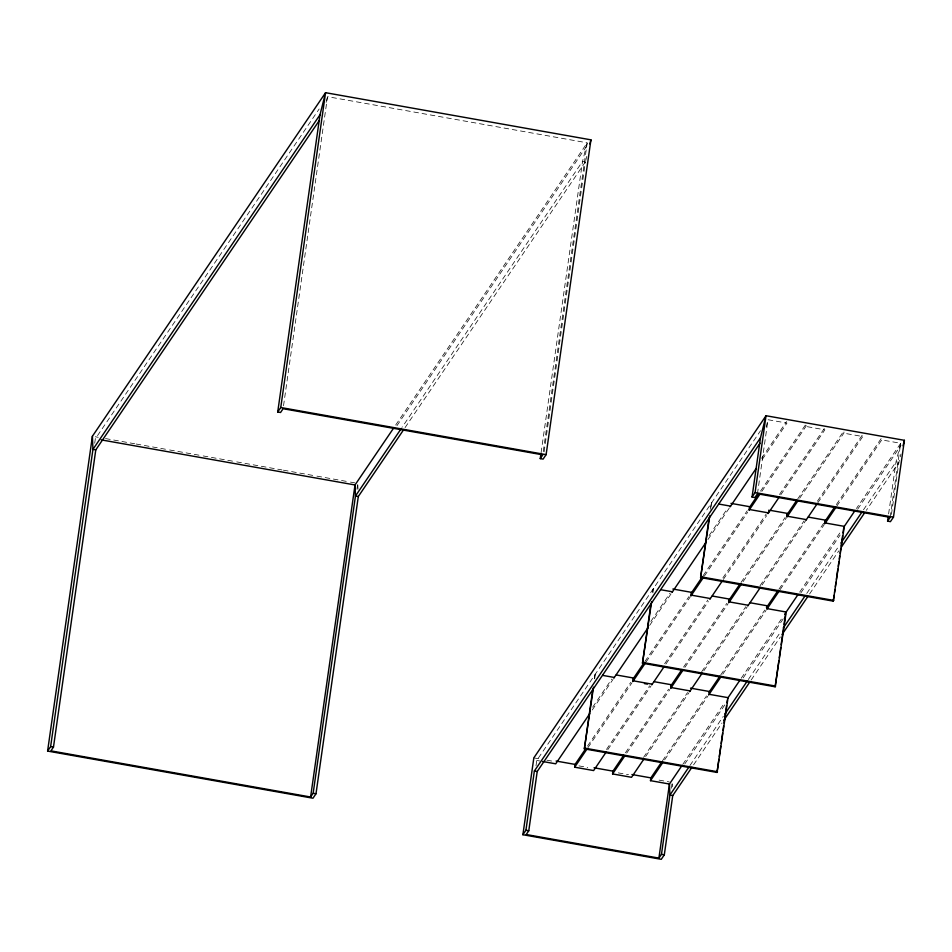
<?xml version="1.0" encoding="UTF-8"?>
<svg xmlns="http://www.w3.org/2000/svg" width="952" height="952" viewBox="0 0 952 952"><rect width="100%" height="100%" fill="white"/><g stroke="black" fill="none" stroke-linecap="round" stroke-linejoin="round"><path stroke-width="0.71" stroke-dasharray="4.76 3.57" d="M94.7 443.239L95.331 438.824L319.17 108.98M283.529 405.766L327.524 96.676L587.205 142.812L542.795 454.854M356.94 489.28L357.559 484.865M541.081 452.735L582.541 161.4L587.205 142.812L395.104 425.889M544.127 451.772L585.385 161.9L582.541 161.4L402.208 427.127M536 765.836L536.761 760.446L760.505 430.756M594.322 678.836L594.893 674.801M594.75 678.443L595.369 674.087M652.608 592.049L653.024 589.145M652.882 592.798L653.5 588.431L656.416 588.955M710.323 509.296L711.144 503.489M711.001 507.142L711.632 502.775L714.547 503.299M671.386 788.256L672.005 783.912M757.459 493.79L768.002 419.713L786.959 423.081L761.981 459.875M761.802 491.446L805.904 426.448L806.308 423.676M799.704 498.182L843.817 433.184L844.21 430.411M836.784 506.143L881.731 439.919L882.123 437.147M888.609 513.902L896.022 461.875L900.687 443.287L881.731 439.919M890.144 517.364L900.687 443.287L856.443 508.487M891.453 514.413L898.866 462.375L900.937 454.104M326.096 102.388L327.524 96.676M585.73 160.519L586.777 156.39M766.205 426.865L768.002 419.713M396.913 425.734L587.598 144.752M405.052 427.627L585.385 161.9M592.656 707.205L611.755 679.062M650.859 621.43L670.006 593.215M709.121 535.583L727.423 508.606M761.552 458.317L786.519 421.534M592.251 709.978L613.017 679.383M649.633 625.428L671.267 593.548M707.895 539.582L729.529 507.702M587.527 746.059L630.7 682.429M644.849 661.581L688.962 596.583M703.1 575.746L747.213 510.748M760.529 491.125L805.475 424.901M587.955 747.606L631.973 682.751M646.122 661.914L690.224 596.916M704.373 576.067L747.653 512.295M606.483 749.426L649.657 685.797M664.639 663.722L707.907 599.962M722.889 577.888L766.17 514.116M779.486 494.493L824.432 428.269M607.745 749.748L650.93 686.118M665.9 664.056L708.347 601.509M723.33 579.435L766.61 515.663M780.759 494.814L824.86 429.816L805.904 426.448M625.428 752.794L668.613 689.165M683.584 667.09L726.864 603.33M741.013 582.481L785.126 517.483M797.609 499.086L843.377 431.637M626.702 753.115L669.875 689.486M684.857 667.423L728.137 603.651M743.119 581.577L786.388 517.805M643.552 757.387L687.57 692.532M701.707 671.684L745.821 606.698M759.97 585.849L804.083 520.851M817.399 501.228L862.333 435.005M645.658 756.495L688.832 692.866M703.814 670.791L747.094 607.019M762.076 584.944L805.344 521.172M817.827 502.775L862.774 436.552L843.817 433.184M662.509 760.755L706.527 695.9M720.664 675.051L764.777 610.065M778.926 589.217L823.861 522.993M836.344 504.596L881.29 438.372M664.603 759.863L707.788 696.233M722.77 674.159L766.051 610.387M780.188 589.538L824.301 524.54M682.798 764.349L724.543 702.838M741.239 678.24L782.972 616.729M799.668 592.132L841.413 530.621M684.738 764.004L724.829 704.92M743.203 677.848L783.294 618.776M800.834 592.929L840.092 535.083M857.633 509.237L901.056 445.238M689.914 765.563L723.294 716.38M748.332 679.502L780.866 631.545M806.737 593.429L839.283 545.484M863.476 509.82L896.022 461.875L898.866 462.375L866.32 510.332M693.591 764.849L721.961 723.044M751.176 680.002L780.378 636.971M809.581 593.941L838.783 550.899M95.319 436.766L98.234 437.289M105.529 438.575L134.684 443.763M136.148 444.025L168.23 449.725M169.682 449.975L201.764 455.675M203.216 455.937L235.299 461.637M236.75 461.898L281.959 469.931M283.41 470.181L315.493 475.881M316.945 476.143L349.027 481.843M350.479 482.105L354.858 482.878M533.834 757.875L539.665 758.911M546.948 760.208L554.231 761.493M578.983 765.896L587.729 767.455M618.312 772.881L628.51 774.702M659.093 780.128L669.292 781.937M536.761 760.446L539.677 760.969M672.267 783.912L672.386 786.84M357.833 484.854L358.012 489.233"/><path stroke-width="1.43" d="M403.386 430.09L358.309 496.516L316.005 793.742L312.97 798.216L47.6 751.068L92.404 436.242L325.56 92.689L590.93 139.837L546.115 454.651L543.08 459.126L540.248 458.626L540.867 454.211M47.6 751.068L50.634 746.594L92.939 449.368L92.404 436.242M393.438 428.352L355.013 484.961L355.465 496.016L313.16 793.242L310.602 797.002L50.92 750.866L53.479 747.094L95.783 449.88L319.527 120.178M277.722 411.978L320.015 114.752L325.56 92.689L280.757 407.504L277.722 411.978L280.566 412.478L283.113 408.717L542.795 454.854L540.248 458.626M310.602 797.002L355.013 484.961L101.162 439.86M691.926 767.3L672.731 795.586L664.306 854.837L661.271 859.311L522.898 834.726L533.834 757.875L766.027 415.726L904.4 440.312L893.464 517.162L890.429 521.636L887.585 521.125L888.204 516.793M522.898 834.726L525.932 830.251L534.37 771.001L760.493 437.789L766.027 415.726L755.091 492.577L752.056 497.051L754.9 497.551L757.459 493.79L890.144 517.364L887.585 521.125M681.965 765.575L669.446 784.031L669.899 795.075L661.462 854.337L658.903 858.097L526.218 834.523L528.777 830.763L537.214 771.501L760.005 443.204M606.079 752.199L593.631 770.561L574.675 767.181L575.067 764.408L585.861 748.498M690.545 688.153L709.49 691.521L709.097 694.294L728.054 697.661L717.034 772.441L584.35 748.867L592.822 689.319M584.35 748.867L593.512 687.166M643.992 758.934L631.533 777.296L612.576 773.928L612.981 771.144L623.774 755.233M750.128 602.759L767.621 605.865L767.229 608.637L786.185 612.017L775.166 686.797L642.481 663.211L650.954 603.663M642.481 663.211L651.632 601.509M658.903 858.097L669.446 784.031L650.49 780.664L650.882 777.879L661.688 761.969M690.926 595.881L691.319 593.096M808.26 517.103L825.753 520.208L825.36 522.993L844.305 526.361L833.286 601.14L700.601 577.567L709.085 518.007M700.601 577.567L709.764 515.853M728.839 602.616L729.232 599.831M749.057 510.224L749.45 507.44M752.056 497.051L760.493 437.789M717.034 772.441L718.891 759.375M719.307 756.471L720.759 746.308M721.164 743.393L722.616 733.23M723.032 730.327L723.651 725.971M724.056 723.068L725.507 712.893M725.924 709.99L726.543 705.634M726.959 702.731L727.364 699.827M768.883 510.105L768.49 512.89L749.533 509.522L749.926 506.738L730.981 503.37M786.971 516.96L787.363 514.175M775.166 686.797L778.879 660.652M779.295 657.749L780.747 647.574M781.152 644.671L783.639 627.237M784.055 624.333L785.495 614.171M824.872 523.695L825.277 520.911M833.286 601.14L834.119 595.321M834.535 592.418L834.94 589.514M835.356 586.611L835.975 582.255M836.391 579.351L837.831 569.189M838.248 566.273L838.867 561.918M839.283 559.014L839.7 556.111M840.116 553.207L840.735 548.852M841.14 545.948L842.591 535.774M843.008 532.87L843.627 528.515M589.883 143.978L590.93 139.837M903.02 445.822L904.4 440.312M320.015 114.752L92.939 449.368L95.783 449.88M401.375 428.352L355.465 496.016L358.309 496.516M589.764 713.655L555.718 763.813L542.592 761.493M613.85 678.169L647.967 627.88M672.1 592.322L706.229 542.033M730.101 506.857L756.162 468.455M644.016 662.806L633.199 678.752L632.806 681.537L645.289 663.139M691.449 592.906L702.267 576.971M749.712 507.059L758.863 493.576M574.675 767.181L587.134 748.831M691.057 595.69L703.54 577.293M749.319 509.844L760.136 493.898M651.751 684.904L664.234 666.507M709.883 599.248L722.497 580.66M768.014 513.592L779.093 497.265M681.929 669.553L671.101 685.488L670.708 688.272L683.191 669.875M728.53 600.867L740.18 583.707M786.792 515.032L796.776 500.312M612.576 773.928L625.036 755.567M728.97 602.426L741.453 584.028M787.221 516.579L798.05 500.633M689.664 691.64L702.148 673.242M747.796 605.984L760.41 587.396M805.928 520.327L816.994 504.001M709.014 692.223L719.831 676.289M766.443 607.602L778.093 590.442M824.694 521.767L834.69 507.047M650.49 780.664L662.949 762.302M708.621 695.008L721.104 676.61M766.872 609.161L779.367 590.764M825.134 523.314L835.951 507.368M727.578 698.375L739.573 680.704M784.65 614.278L798.002 594.595M843.829 527.063L854.765 510.95M689.081 766.8L669.899 795.075L672.731 795.586M724.96 713.929L747.498 680.728M783.377 627.856L805.071 595.892M840.949 543.021L861.81 512.283M723.639 720.581L749.498 682.465M782.044 634.508L807.915 596.392M841.282 547.21L864.654 512.783M280.757 407.504L546.115 454.651M755.091 492.577L893.464 517.162M770.346 510.367L787.839 513.473L787.447 516.258L806.403 519.625M718.915 504.072L730.577 506.143M701.088 576.852L833.773 600.426M672.85 589.026L691.807 592.394L691.414 595.167L710.359 598.534M712.215 596.023L729.708 599.129L729.315 601.902L748.272 605.27M660.783 589.728L672.457 591.799M642.957 662.509L775.642 686.083M616.182 674.944L633.675 678.05L633.282 680.823L652.239 684.191M654.083 681.68L671.588 684.786L671.184 687.558L690.14 690.926M602.664 675.384L614.326 677.455M644.468 683.607L647.384 684.119M584.825 748.165L717.51 771.739M556.111 761.041L575.067 764.408M594.024 767.776L612.981 771.144M631.938 774.511L650.882 777.879M534.37 771.001L537.214 771.501M525.932 830.251L528.777 830.763M661.462 854.337L664.306 854.837M50.634 746.594L53.479 747.094M313.16 793.242L316.005 793.742"/></g></svg>
